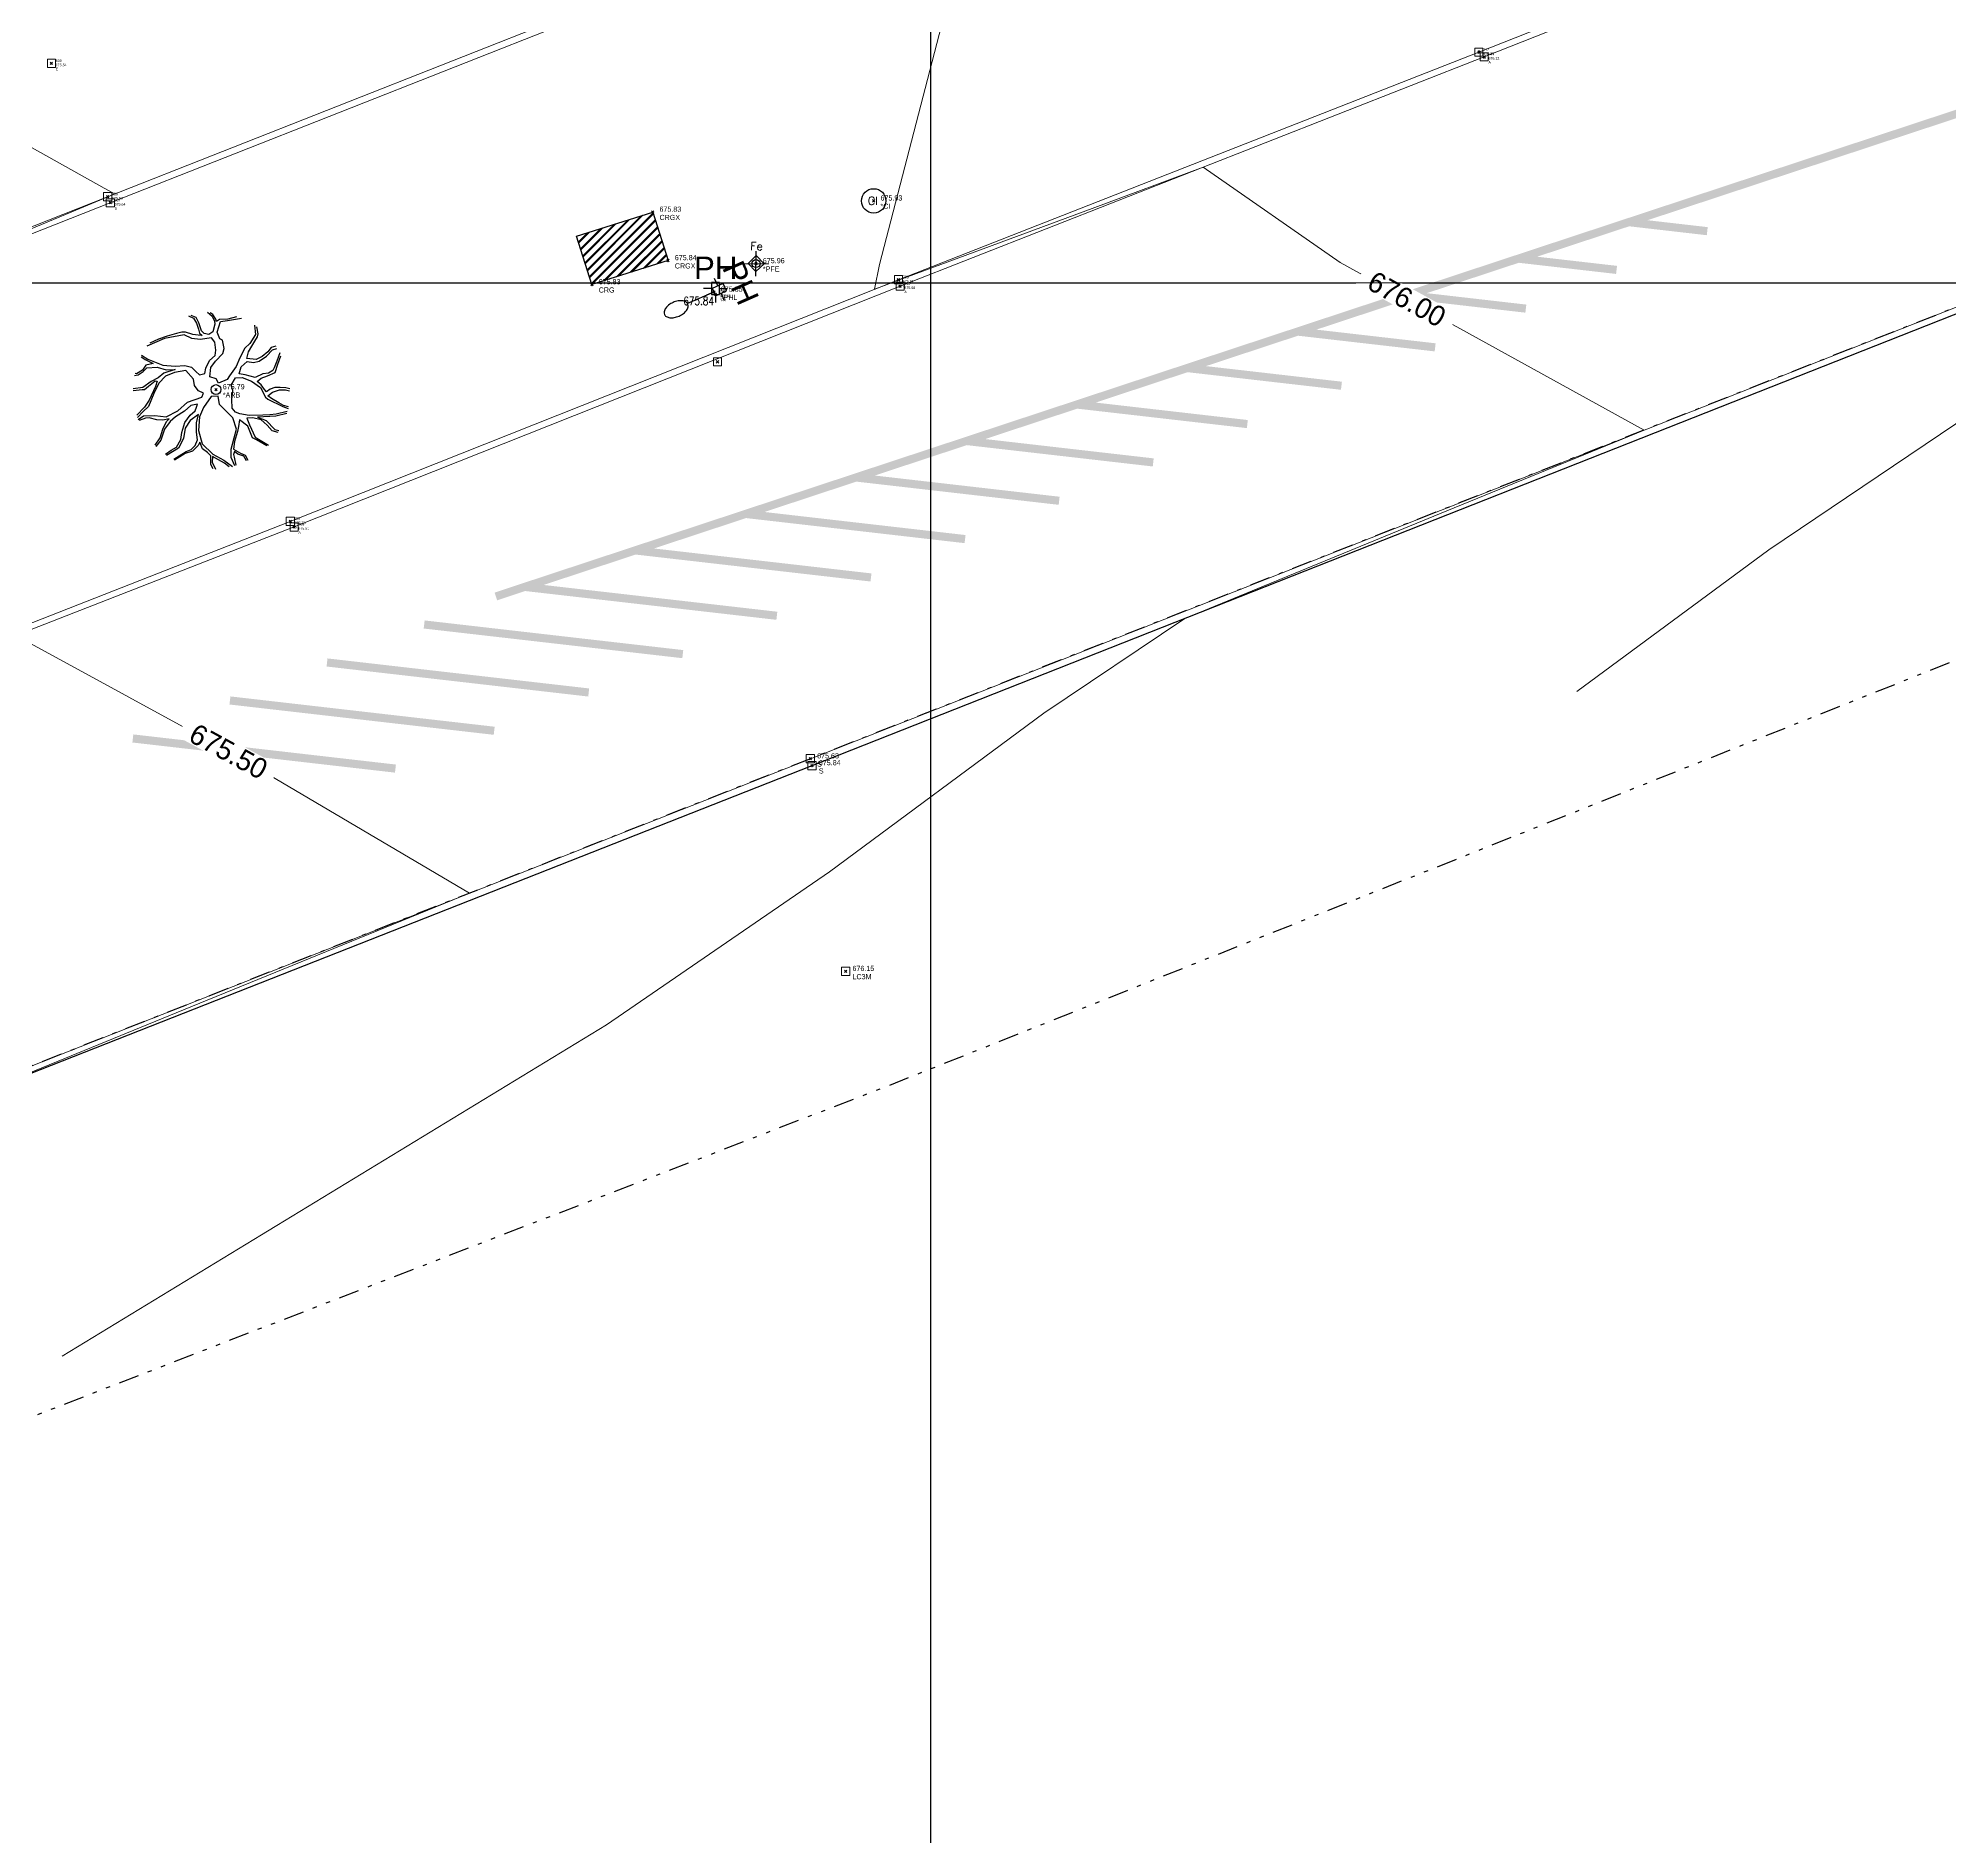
# Model space of a CAD drawing. Extents: x 350769 to 354978, y 6304672 to 6307963.
# Drawn here: x 352478.06 to 352525.05, y 6305361.79 to 6305406.01 of the extents above; entities that cross this region are included whole.
import ezdxf

# ---------------------------------------------------------------- set-up
doc = ezdxf.new("R2010")
doc.units = 0
doc.header["$PDMODE"] = 35
doc.header["$PDSIZE"] = 0.03
for name, pattern in [('4.0 - LO RECABARREN - DESNIVEL NUEVO$0$HIDDEN', [0.375, 0.25, -0.125]), ('CONTINUOS', [0]), ('DASHED', [19.05, 12.7, -6.35]), ('DIVIDE', [1.25, 0.5, -0.25, 0, -0.25, 0, -0.25]), ('JPG_DASHDOT', [1, 0.5, -0.25, 0, -0.25])]:
    doc.linetypes.add(name, pattern=pattern)
doc.layers.get('0').update_dxf_attribs({"linetype": 'CONTINUOUS'})
doc.layers.get('Defpoints').update_dxf_attribs({"linetype": 'CONTINUOUS'})
for name, color, linetype in [('00_Demarcacion Existente', 252, 'CONTINUOUS'), ('02_Geo ext_Acotamiento', 7, 'CONTINUOUS'), ('1-CAMARA', 251, 'CONTINUOUS'), ('1-coordenadas', 8, 'CONTINUOUS'), ('1-LINEA DE CIERRO', 7, 'DIVIDE'), ('1-PAVIMENTO', 161, 'CONTINUOUS'), ('1-SOLERA', 212, 'CONTINUOUS'), ('C-TINN', 5, 'CONTINUOUS'), ('C-TOPO-MINR', 8, 'CONTINUOUS'), ('COTA-BLOCK', 4, 'CONTINUOUS'), ('TOP-URB-SOLERAS', 2, 'JPG_DASHDOT'), ('TOP-URB-SOLERAS -PAV', 2, 'JPG_DASHDOT'), ('V-NODE - 2013', 4, 'CONTINUOUS'), ('V-NODE DIC 2005', 4, 'CONTINUOUS'), ('V-NODE-TEXT 2013', 2, 'CONTINUOUS'), ('V-NODE-TEXT DIC 2005', 2, 'CONTINUOUS'), ('Z-ARB', 253, 'CONTINUOUS'), ('Z-CI', 253, 'CONTINUOUS'), ('Z-PFE', 253, 'CONTINUOUS'), ('Z-PH', 253, 'CONTINUOUS'), ('Z-PHL', 253, 'CONTINUOUS')]:
    doc.layers.add(name, color=color, linetype=linetype)
doc.layers.add('0_ASD_TOPOGRAFIA_ELEMENTOS', color=7, linetype='CONTINUOS', lineweight=5, true_color=0xbdbdbd)
doc.styles.add('A', font='arial.ttf', dxfattribs={"height": 2})
doc.styles.add('ROMANS', font='romans.shx', dxfattribs={"width": 0.65})
doc.dimstyles.new('Principal', dxfattribs={"dimscale": 0, "dimtxt": 2, "dimasz": 2, "dimexe": 1, "dimexo": 1, "dimtad": 1, "dimrnd": 0.05, "dimzin": 1, "dimtxsty": 'ROMANS', "dimcen": 2.5, "dimclrt": 2, "dimaunit": 2, "dimadec": 0, "dimazin": 0, "dimtfac": 1, "dimtmove": 0, "dimatfit": 3, "dimfxl": 1, "dimfxlon": 1, "dimarcsym": 0})

# ---------------------------------------------------------------- blocks, each defined once
blk = doc.blocks.new('COORDENADAS')
at = {"layer": '1-coordenadas'}
for p, q in [((320, -900.625), (320, -0.625)), ((20, -800.625), (1420, -800.625))]:
    blk.add_line(p, q, dxfattribs=at)
blk = doc.blocks.new('CI')
at = {"layer": 'Z-CI'}
blk.add_circle((0, 0), 1.2, dxfattribs=at)
at = {"layer": 'Z-CI', "style": 'ROMANS'}
blk.add_text('CI', height=0.8, rotation=360, dxfattribs=at).set_placement((-0.58, -0.4))
blk = doc.blocks.new('PFE')
for p, q in [((-1.22, 0), (1.22, 0)), ((0, 0.79), (-0.79, 0)), ((-0.79, 0), (0, -0.79)), ((0, -1.22), (0, 1.22)), ((0.79, 0), (0, 0.79)), ((0, -0.79), (0.79, 0))]:
    blk.add_line(p, q)
blk.add_circle((0, 0), 0.397)
at = {"style": 'ROMANS'}
blk.add_text('Fe', height=0.8, dxfattribs=at).set_placement((-0.6, 1.31))
blk = doc.blocks.new('PHL')
at = {"layer": 'Z-PHL'}
for p, q in [((-0.098, 0.148), (-0.295, 0.148)), ((-0.098, 0.295), (-0.098, 0)), ((0.098, 0.295), (-0.098, 0.295)), ((-0.098, 0), (-0.01, 0)), ((0.01, 0), (0.098, 0)), ((0.098, 0), (0.098, 0.295)), ((0.098, 0.148), (0.295, 0.148)), ((0, -0.005), (0, -0.708)), ((0, -0.01), (0, -0.197))]:
    blk.add_line(p, q, dxfattribs=at)
blk.add_circle((0, 0), 0.00984, dxfattribs=at)
for centre, radius, start, end in [((0.373, -1.021), 0.543, 166.5212, 180), ((0.195, -0.978), 0.36, 149.944, 166.5212), ((0.083, -0.913), 0.23, 125.5959, 149.944), ((0.013, -0.815), 0.11, 90, 125.5959), ((0.013, -0.815), 0.11, 54.4041, 90), ((-0.057, -0.913), 0.23, 30.056, 54.4041), ((-0.17, -0.978), 0.36, 13.4788, 30.056), ((-0.348, -1.021), 0.543, 360, 13.4788), ((0.373, -1.021), 0.543, 180, 193.4788), ((0.195, -1.063), 0.36, 193.4788, 210.056), ((0.083, -1.128), 0.23, 210.056, 234.4041), ((0.013, -1.226), 0.11, 234.4041, 270), ((0.013, -1.226), 0.11, 270, 305.5959), ((-0.057, -1.128), 0.23, 305.5959, 329.944), ((-0.17, -1.063), 0.36, 329.944, 346.5212), ((-0.348, -1.021), 0.543, 346.5212, 0)]:
    blk.add_arc(centre, radius, start, end, dxfattribs=at)
at = {"layer": 'Z-PHL', "style": 'A'}
blk.add_text('PH', height=0.55, dxfattribs=at).set_placement((-0.475, 0.421))
blk = doc.blocks.new('PH')
at = {"layer": 'Z-PH'}
for p, q in [((-0.098, 0.148), (-0.295, 0.148)), ((-0.098, 0.295), (-0.098, 0)), ((0.098, 0.295), (-0.098, 0.295)), ((-0.098, 0), (-0.01, 0)), ((0.01, 0), (0.098, 0)), ((0.098, 0), (0.098, 0.295)), ((0.098, 0.148), (0.295, 0.148)), ((0, -0.01), (0, -0.197))]:
    blk.add_line(p, q, dxfattribs=at)
blk.add_circle((0, 0), 0.00984, dxfattribs=at)
at = {"layer": 'Z-PH', "style": 'A'}
blk.add_text('PH', height=0.55, dxfattribs=at).set_placement((-0.527, 0.377))
blk = doc.blocks.new('*U239', base_point=(352499.207, 6305400.073))
at = {"layer": 'V-NODE - 2013', "lineweight": -2}
blk.add_point((352499.207, 6305400.073), dxfattribs=at)
at = {"layer": 'V-NODE-TEXT 2013', "linetype": 'ByBlock', "char_height": 0.0635}
for s, insert, attachment_point in [('S', (352499.312, 6305399.967), 1), ('709', (352499.312, 6305400.106), 7), ('676.01', (352499.312, 6305400.068), 1)]:
    blk.add_mtext(s, dxfattribs=dict(at, insert=insert, attachment_point=attachment_point))
blk = doc.blocks.new('*U240', base_point=(352513.476, 6305405.667))
at = {"layer": 'V-NODE - 2013', "lineweight": -2}
blk.add_point((352513.476, 6305405.667), dxfattribs=at)
at = {"layer": 'V-NODE-TEXT 2013', "linetype": 'ByBlock', "char_height": 0.0635}
for s, insert, attachment_point in [('S', (352513.581, 6305405.561), 1), ('712', (352513.581, 6305405.7), 7), ('676.25', (352513.581, 6305405.662), 1)]:
    blk.add_mtext(s, dxfattribs=dict(at, insert=insert, attachment_point=attachment_point))
blk = doc.blocks.new('*U435', base_point=(352499.246, 6305399.912))
at = {"layer": 'V-NODE - 2013', "lineweight": -2}
blk.add_point((352499.246, 6305399.912), dxfattribs=at)
at = {"layer": 'V-NODE-TEXT 2013', "linetype": 'ByBlock', "char_height": 0.0635}
for s, insert, attachment_point in [('A', (352499.351, 6305399.806), 1), ('710', (352499.351, 6305399.945), 7), ('675.88', (352499.351, 6305399.907), 1)]:
    blk.add_mtext(s, dxfattribs=dict(at, insert=insert, attachment_point=attachment_point))
blk = doc.blocks.new('*U436', base_point=(352513.606, 6305405.553))
at = {"layer": 'V-NODE - 2013', "lineweight": -2}
blk.add_point((352513.606, 6305405.553), dxfattribs=at)
at = {"layer": 'V-NODE-TEXT 2013', "linetype": 'ByBlock', "char_height": 0.0635}
for s, insert, attachment_point in [('A', (352513.711, 6305405.447), 1), ('711', (352513.711, 6305405.586), 7), ('676.12', (352513.711, 6305405.548), 1)]:
    blk.add_mtext(s, dxfattribs=dict(at, insert=insert, attachment_point=attachment_point))
blk = doc.blocks.new('*U439', base_point=(352494.706, 6305399.712))
at = {"layer": 'V-NODE - 2013', "lineweight": -2}
blk.add_point((352494.706, 6305399.712), dxfattribs=at)
at = {"layer": 'V-NODE-TEXT 2013', "linetype": 'ByBlock', "char_height": 0.0635}
for s, insert, attachment_point in [('708', (352494.811, 6305399.745), 7), ('675.84', (352494.811, 6305399.707), 1), ('°PH', (352494.811, 6305399.606), 1)]:
    blk.add_mtext(s, dxfattribs=dict(at, insert=insert, attachment_point=attachment_point))
blk = doc.blocks.new('*D1236')
at = {"layer": '02_Geo ext_Acotamiento', "color": 0, "lineweight": -2, "transparency": 16777216}
blk.add_line((352474.045, 6305972.496), (352473.119, 6305978.179), dxfattribs=at)
at = {"layer": '02_Geo ext_Acotamiento', "color": 0, "transparency": 16777216}
blk.add_solid([(352473.283, 6305978.206), (352472.954, 6305978.153), (352472.958, 6305979.166)], dxfattribs=at)
at = {"layer": 'Defpoints', "color": 0, "transparency": 16777216}
for p in [(352472.958, 6305979.166), (352596.042, 6305224.025)]:
    blk.add_point(p, dxfattribs=at)
at = {"layer": '02_Geo ext_Acotamiento', "color": 2, "transparency": 16777216, "insert": (352474.582, 6305974.845), "char_height": 1, "attachment_point": 5, "rotation": 279.2575, "style": 'ROMANS'}
blk.add_mtext('R765,10', dxfattribs=at)
blk = doc.blocks.new('ARB')
at = {"layer": 'Z-ARB', "linetype": 'Continuous'}
for p, q in [((-0.239, 1.899), (-0.12, 1.8)), ((-0.104, 1.843), (-0.176, 1.887)), ((-0.702, 1.798), (-0.583, 1.746)), ((-0.515, 1.763), (-0.643, 1.81)), ((-0.583, 1.746), (-0.509, 1.626)), ((-0.451, 1.63), (-0.515, 1.763)), ((-0.509, 1.626), (-0.456, 1.48)), ((-0.456, 1.48), (-0.427, 1.377)), ((-0.383, 1.436), (-0.451, 1.63)), ((-0.315, 1.371), (-0.383, 1.436)), ((-0.104, 1.421), (-0.198, 1.348)), ((-0.12, 1.8), (-0.061, 1.684)), ((-0.028, 1.73), (-0.104, 1.843)), ((-0.052, 1.607), (-0.104, 1.421)), ((-0.061, 1.684), (-0.052, 1.607)), ((-0.015, 1.675), (-0.028, 1.73)), ((0.059, 1.721), (-0.015, 1.675)), ((0.008, 1.414), (0.083, 1.679)), ((0.074, 1.251), (0.008, 1.414)), ((0.263, 1.735), (0.059, 1.721)), ((0.083, 1.679), (0.258, 1.706)), ((0.258, 1.706), (0.603, 1.763)), ((0.476, 1.792), (0.263, 1.735)), ((0.925, 1.599), (0.953, 1.37)), ((1.013, 1.388), (0.981, 1.56)), ((-1.286, 1.232), (-1.718, 1.038)), ((-1.435, 1.215), (-1.648, 1.112)), ((-1.218, 1.294), (-1.435, 1.215)), ((-0.807, 1.329), (-1.286, 1.232)), ((-0.994, 1.364), (-1.218, 1.294)), ((-0.859, 1.399), (-0.994, 1.364)), ((-0.77, 1.397), (-0.859, 1.399)), ((-0.613, 1.246), (-0.807, 1.329)), ((-0.594, 1.348), (-0.77, 1.397)), ((-0.408, 1.222), (-0.613, 1.246)), ((-0.46, 1.33), (-0.594, 1.348)), ((-0.365, 1.32), (-0.46, 1.33)), ((-0.427, 1.377), (-0.365, 1.32)), ((-0.133, 1.268), (-0.408, 1.222)), ((-0.198, 1.348), (-0.315, 1.371)), ((-0.048, 1.161), (-0.133, 1.268)), ((-0.02, 0.968), (-0.048, 1.161)), ((-0.03, 0.834), (-0.02, 0.968)), ((0.14, 1.216), (0.074, 1.251)), ((0.182, 1.012), (0.14, 1.216)), ((0.158, 0.888), (0.182, 1.012)), ((0.693, 1.027), (0.575, 0.786)), ((0.813, 1.148), (0.693, 1.027)), ((0.743, 0.777), (0.782, 0.943)), ((0.782, 0.943), (0.864, 1.078)), ((0.953, 1.37), (0.813, 1.148)), ((0.864, 1.078), (0.938, 1.207)), ((0.938, 1.207), (0.999, 1.316)), ((0.999, 1.316), (1.013, 1.388)), ((1.26, 0.95), (1.125, 0.832)), ((1.231, 0.842), (1.374, 0.996)), ((1.337, 1.055), (1.26, 0.95)), ((1.457, 1.093), (1.337, 1.055)), ((1.374, 0.996), (1.478, 1.036)), ((-1.85, 0.774), (-1.749, 0.71)), ((-1.845, 0.817), (-1.69, 0.721)), ((-1.735, 0.571), (-1.815, 0.451)), ((-1.797, 0.417), (-1.707, 0.506)), ((-1.749, 0.71), (-1.558, 0.613)), ((-1.558, 0.613), (-1.735, 0.571)), ((-1.707, 0.506), (-1.453, 0.525)), ((-1.69, 0.721), (-1.313, 0.581)), ((-1.453, 0.525), (-1.23, 0.467)), ((-1.313, 0.581), (-1.01, 0.561)), ((-1.01, 0.478), (-1.287, 0.38)), ((-1.23, 0.467), (-1.01, 0.478)), ((-1.01, 0.561), (-0.772, 0.583)), ((-0.772, 0.583), (-0.611, 0.538)), ((-0.611, 0.538), (-0.502, 0.434)), ((-0.283, 0.392), (-0.259, 0.523)), ((-0.259, 0.523), (-0.167, 0.709)), ((-0.167, 0.709), (-0.03, 0.834)), ((-0.154, 0.307), (-0.135, 0.537)), ((-0.135, 0.537), (-0.024, 0.697)), ((-0.024, 0.697), (0.158, 0.888)), ((0.486, 0.577), (0.329, 0.343)), ((0.575, 0.786), (0.486, 0.577)), ((0.565, 0.396), (0.614, 0.568)), ((0.614, 0.568), (0.752, 0.7)), ((0.973, 0.756), (0.743, 0.777)), ((0.752, 0.7), (0.909, 0.677)), ((0.909, 0.677), (1.054, 0.717)), ((1.125, 0.832), (0.973, 0.756)), ((1.054, 0.717), (1.231, 0.842)), ((1.39, 0.487), (1.281, 0.425)), ((1.419, 0.557), (1.39, 0.487)), ((1.484, 0.726), (1.419, 0.557)), ((1.445, 0.439), (1.509, 0.646)), ((1.554, 0.924), (1.484, 0.726)), ((1.509, 0.646), (1.582, 0.858)), ((-1.799, 0.026), (-2.04, -0.011)), ((-2.01, 0.315), (-1.918, 0.335)), ((-1.962, 0.358), (-1.993, 0.364)), ((-1.815, 0.451), (-1.962, 0.358)), ((-1.918, 0.335), (-1.797, 0.417)), ((-1.593, 0.175), (-1.799, 0.026)), ((-1.76, -0.027), (-1.663, 0.06)), ((-1.663, 0.06), (-1.502, 0.188)), ((-1.486, 0.056), (-1.64, -0.284)), ((-1.423, 0.263), (-1.593, 0.175)), ((-1.406, 0.139), (-1.529, -0.124)), ((-1.502, 0.188), (-1.446, 0.184)), ((-1.446, 0.184), (-1.486, 0.056)), ((-1.287, 0.38), (-1.423, 0.263)), ((-1.244, 0.312), (-1.406, 0.139)), ((-1.024, 0.405), (-1.244, 0.312)), ((-0.747, 0.458), (-1.024, 0.405)), ((-0.553, 0.248), (-0.747, 0.458)), ((-0.534, 0.093), (-0.553, 0.248)), ((-0.49, 0.032), (-0.534, 0.093)), ((-0.502, 0.434), (-0.412, 0.356)), ((-0.431, -0.039), (-0.49, 0.032)), ((-0.412, 0.356), (-0.283, 0.392)), ((-0.154, 0.307), (-0.154, 0.307)), ((-0.001, 0.263), (-0.154, 0.307)), ((0.06, 0.161), (-0.001, 0.263)), ((0.271, 0.249), (0.06, 0.161)), ((0.329, 0.343), (0.271, 0.249)), ((0.374, 0.116), (0.473, 0.293)), ((0.413, -0.019), (0.374, 0.116)), ((0.473, 0.293), (0.637, 0.307)), ((0.714, 0.375), (0.565, 0.396)), ((0.637, 0.307), (0.87, 0.217)), ((0.961, 0.313), (0.714, 0.375)), ((0.87, 0.217), (1.092, 0.069)), ((1.148, 0.406), (0.961, 0.313)), ((1.007, 0.214), (1.104, 0.301)), ((1.112, 0.134), (1.007, 0.214)), ((1.092, 0.069), (1.217, -0.165)), ((1.104, 0.301), (1.261, 0.361)), ((1.196, 0.02), (1.112, 0.134)), ((1.281, 0.425), (1.148, 0.406)), ((1.242, -0.034), (1.196, 0.02)), ((1.335, 0.031), (1.242, -0.034)), ((1.261, 0.361), (1.445, 0.439)), ((1.447, 0.07), (1.335, 0.031)), ((1.394, -0.041), (1.559, 0.018)), ((1.578, 0.075), (1.447, 0.07)), ((1.559, 0.018), (1.705, 0.021)), ((1.714, 0.072), (1.578, 0.075)), ((1.705, 0.021), (1.806, 0.001)), ((1.814, 0.045), (1.714, 0.072)), ((-2.033, -0.058), (-1.818, -0.031)), ((-1.754, -0.458), (-1.937, -0.656)), ((-1.818, -0.031), (-1.76, -0.027)), ((-1.653, -0.439), (-1.782, -0.565)), ((-1.64, -0.284), (-1.754, -0.458)), ((-1.529, -0.124), (-1.653, -0.439)), ((-0.93, -0.54), (-0.694, -0.321)), ((-0.613, -0.404), (-0.768, -0.54)), ((-0.694, -0.321), (-0.346, -0.191)), ((-0.445, -0.368), (-0.613, -0.404)), ((-0.5, -0.531), (-0.474, -0.438)), ((-0.474, -0.438), (-0.445, -0.368)), ((-0.304, -0.094), (-0.431, -0.039)), ((-0.297, -0.442), (-0.391, -0.68)), ((-0.346, -0.191), (-0.304, -0.094)), ((-0.117, -0.175), (-0.297, -0.442)), ((0.055, -0.162), (-0.117, -0.175)), ((0.089, -0.365), (0.055, -0.162)), ((0.422, -0.692), (0.089, -0.365)), ((0.396, -0.235), (0.413, -0.019)), ((0.404, -0.447), (0.396, -0.235)), ((0.49, -0.547), (0.404, -0.447)), ((1.217, -0.165), (1.28, -0.215)), ((1.28, -0.132), (1.394, -0.041)), ((1.364, -0.201), (1.28, -0.132)), ((1.28, -0.215), (1.65, -0.391)), ((1.554, -0.305), (1.364, -0.201)), ((1.664, -0.363), (1.554, -0.305)), ((1.65, -0.391), (1.778, -0.438)), ((1.787, -0.395), (1.664, -0.363)), ((-1.782, -0.565), (-1.916, -0.718)), ((-1.898, -0.762), (-1.771, -0.673)), ((-1.724, -0.727), (-1.874, -0.789)), ((-1.771, -0.673), (-1.495, -0.665)), ((-1.635, -0.722), (-1.724, -0.727)), ((-1.441, -0.766), (-1.635, -0.722)), ((-1.495, -0.665), (-1.216, -0.688)), ((-1.297, -0.771), (-1.441, -0.766)), ((-1.136, -0.734), (-1.297, -0.771)), ((-1.29, -0.991), (-1.206, -0.803)), ((-1.118, -0.805), (-1.25, -0.991)), ((-1.216, -0.688), (-0.93, -0.54)), ((-1.206, -0.803), (-1.136, -0.734)), ((-0.982, -0.688), (-1.118, -0.805)), ((-0.768, -0.54), (-0.982, -0.688)), ((-0.82, -1.065), (-0.757, -0.821)), ((-0.757, -0.821), (-0.626, -0.643)), ((-0.619, -0.772), (-0.743, -0.959)), ((-0.626, -0.643), (-0.5, -0.531)), ((-0.42, -0.622), (-0.619, -0.772)), ((-0.467, -0.824), (-0.42, -0.622)), ((-0.462, -1.051), (-0.467, -0.824)), ((-0.391, -0.68), (-0.415, -1.015)), ((0.523, -0.967), (0.422, -0.692)), ((0.595, -0.589), (0.49, -0.547)), ((0.568, -0.901), (0.544, -1.024)), ((0.592, -0.732), (0.568, -0.901)), ((0.796, -0.891), (0.592, -0.732)), ((0.822, -0.625), (0.595, -0.589)), ((0.917, -0.681), (0.77, -0.69)), ((0.77, -0.69), (0.835, -0.854)), ((0.92, -1.171), (0.796, -0.891)), ((1.165, -0.608), (0.822, -0.625)), ((0.835, -0.854), (0.98, -1.153)), ((1.126, -0.728), (0.917, -0.681)), ((1.483, -0.631), (1.034, -0.658)), ((1.034, -0.658), (1.244, -0.743)), ((1.271, -0.854), (1.126, -0.728)), ((1.335, -0.602), (1.165, -0.608)), ((1.244, -0.743), (1.461, -0.958)), ((1.398, -0.991), (1.271, -0.854)), ((1.485, -0.578), (1.335, -0.602)), ((1.747, -0.56), (1.483, -0.631)), ((1.761, -0.511), (1.485, -0.578)), ((-1.472, -1.393), (-1.355, -1.205)), ((-1.335, -1.269), (-1.453, -1.419)), ((-1.355, -1.205), (-1.29, -0.991)), ((-1.25, -0.991), (-1.335, -1.269)), ((-0.947, -1.433), (-0.845, -1.241)), ((-0.776, -1.217), (-0.895, -1.458)), ((-0.845, -1.241), (-0.82, -1.065)), ((-0.743, -0.959), (-0.776, -1.217)), ((-0.584, -1.48), (-0.493, -1.384)), ((-0.413, -1.384), (-0.552, -1.523)), ((-0.493, -1.384), (-0.434, -1.244)), ((-0.434, -1.244), (-0.462, -1.051)), ((-0.415, -1.015), (-0.316, -1.342)), ((-0.38, -1.3), (-0.413, -1.384)), ((-0.307, -1.465), (-0.38, -1.3)), ((-0.316, -1.342), (-0.056, -1.588)), ((0.396, -1.463), (0.466, -1.183)), ((0.474, -1.267), (0.453, -1.459)), ((0.466, -1.183), (0.523, -0.967)), ((0.544, -1.024), (0.474, -1.267)), ((1.016, -1.22), (0.92, -1.171)), ((0.98, -1.153), (1.315, -1.345)), ((1.27, -1.366), (1.016, -1.22)), ((1.545, -1.027), (1.398, -0.991)), ((1.461, -0.958), (1.561, -0.985)), ((-1.214, -1.608), (-1.082, -1.505)), ((-0.895, -1.458), (-1.187, -1.636)), ((-1.082, -1.505), (-0.947, -1.433)), ((-1.011, -1.73), (-0.881, -1.642)), ((-0.734, -1.587), (-0.991, -1.749)), ((-0.881, -1.642), (-0.707, -1.532)), ((-0.552, -1.523), (-0.734, -1.587)), ((-0.707, -1.532), (-0.584, -1.48)), ((-0.185, -1.548), (-0.307, -1.465)), ((-0.104, -1.631), (-0.185, -1.548)), ((-0.097, -1.678), (-0.104, -1.631)), ((-0.096, -1.844), (-0.097, -1.678)), ((-0.037, -1.953), (-0.096, -1.844)), ((-0.059, -1.648), (-0.068, -1.782)), ((-0.068, -1.782), (0.019, -1.957)), ((0.235, -1.802), (-0.059, -1.648)), ((-0.056, -1.588), (0.224, -1.732)), ((0.224, -1.732), (0.433, -1.885)), ((0.354, -1.892), (0.235, -1.802)), ((0.397, -1.667), (0.396, -1.463)), ((0.49, -1.868), (0.397, -1.667)), ((0.453, -1.459), (0.629, -1.553)), ((0.475, -1.516), (0.453, -1.587)), ((0.453, -1.587), (0.473, -1.651)), ((0.473, -1.651), (0.516, -1.848)), ((0.56, -1.577), (0.475, -1.516)), ((0.712, -1.629), (0.56, -1.577)), ((0.629, -1.553), (0.741, -1.604)), ((0.779, -1.74), (0.712, -1.629)), ((0.741, -1.604), (0.807, -1.722))]:
    blk.add_line(p, q, dxfattribs=at)
at = {"layer": 'Z-ARB'}
blk.add_circle((0, 0), 0.122, dxfattribs=at)
blk = doc.blocks.new('*U1327')
at = {"color": 0, "linetype": 'ByBlock', "lineweight": -2, "transparency": 16777216}
blk.add_point((0, 0), dxfattribs=at)
blk = doc.blocks.new('*U3938', base_point=(352491.738, 6305399.877))
at = {"layer": 'V-NODE-TEXT DIC 2005', "linetype": 'ByBlock', "char_height": 0.127}
for s, insert, attachment_point in [('675.83', (352491.905, 6305399.948), 4), ('CRG', (352491.905, 6305399.809), 1)]:
    blk.add_mtext(s, dxfattribs=dict(at, insert=insert, attachment_point=attachment_point))
blk = doc.blocks.new('*U3939', base_point=(352491.738, 6305399.877))
at = {"layer": 'V-NODE-TEXT DIC 2005', "color": 2, "lineweight": -2}
blk.add_blockref('*U3938', (352491.738, 6305399.877), dxfattribs=at)
blk = doc.blocks.new('*U3936', base_point=(352493.609, 6305400.469))
at = {"layer": 'V-NODE-TEXT DIC 2005', "linetype": 'ByBlock', "char_height": 0.127}
for s, insert, attachment_point in [('675.84', (352493.776, 6305400.54), 4), ('CRGX', (352493.776, 6305400.401), 1)]:
    blk.add_mtext(s, dxfattribs=dict(at, insert=insert, attachment_point=attachment_point))
blk = doc.blocks.new('*U3937', base_point=(352493.609, 6305400.469))
at = {"layer": 'V-NODE-TEXT DIC 2005', "color": 2, "lineweight": -2}
blk.add_blockref('*U3936', (352493.609, 6305400.469), dxfattribs=at)
blk = doc.blocks.new('*U3934', base_point=(352493.232, 6305401.66))
at = {"layer": 'V-NODE-TEXT DIC 2005', "linetype": 'ByBlock', "char_height": 0.127}
for s, insert, attachment_point in [('675.83', (352493.399, 6305401.731), 4), ('CRGX', (352493.399, 6305401.592), 1)]:
    blk.add_mtext(s, dxfattribs=dict(at, insert=insert, attachment_point=attachment_point))
blk = doc.blocks.new('*U3935', base_point=(352493.232, 6305401.66))
at = {"layer": 'V-NODE-TEXT DIC 2005', "color": 2, "lineweight": -2}
blk.add_blockref('*U3934', (352493.232, 6305401.66), dxfattribs=at)
blk = doc.blocks.new('*U3520', base_point=(352497.978, 6305382.996))
at = {"layer": 'V-NODE-TEXT DIC 2005', "linetype": 'ByBlock', "char_height": 0.127}
for s, insert, attachment_point in [('676.15', (352498.145, 6305383.067), 4), ('LC3M', (352498.145, 6305382.928), 1)]:
    blk.add_mtext(s, dxfattribs=dict(at, insert=insert, attachment_point=attachment_point))
blk = doc.blocks.new('*U3521', base_point=(352497.978, 6305382.996))
at = {"layer": 'V-NODE-TEXT DIC 2005', "color": 2, "lineweight": -2}
blk.add_blockref('*U3520', (352497.978, 6305382.996), dxfattribs=at)
blk = doc.blocks.new('*U2190', base_point=(352497.151, 6305388.053))
at = {"layer": 'V-NODE-TEXT DIC 2005', "linetype": 'ByBlock', "char_height": 0.127}
for s, insert, attachment_point in [('675.84', (352497.318, 6305388.124), 4), ('S', (352497.318, 6305387.985), 1)]:
    blk.add_mtext(s, dxfattribs=dict(at, insert=insert, attachment_point=attachment_point))
blk = doc.blocks.new('*U2191', base_point=(352497.151, 6305388.053))
at = {"layer": 'V-NODE-TEXT DIC 2005', "color": 2, "lineweight": -2}
blk.add_blockref('*U2190', (352497.151, 6305388.053), dxfattribs=at)
blk = doc.blocks.new('*U2188', base_point=(352497.109, 6305388.222))
at = {"layer": 'V-NODE-TEXT DIC 2005', "linetype": 'ByBlock', "char_height": 0.127}
for s, insert, attachment_point in [('675.63', (352497.276, 6305388.293), 4), ('S', (352497.276, 6305388.154), 1)]:
    blk.add_mtext(s, dxfattribs=dict(at, insert=insert, attachment_point=attachment_point))
blk = doc.blocks.new('*U2189', base_point=(352497.109, 6305388.222))
at = {"layer": 'V-NODE-TEXT DIC 2005', "color": 2, "lineweight": -2}
blk.add_blockref('*U2188', (352497.109, 6305388.222), dxfattribs=at)
blk = doc.blocks.new('*U1654', base_point=(352482.496, 6305397.296))
at = {"layer": 'V-NODE-TEXT DIC 2005', "linetype": 'ByBlock', "char_height": 0.127}
for s, insert, attachment_point in [('675.79', (352482.663, 6305397.367), 4), ('*ARB', (352482.663, 6305397.228), 1)]:
    blk.add_mtext(s, dxfattribs=dict(at, insert=insert, attachment_point=attachment_point))
blk = doc.blocks.new('*U1655', base_point=(352482.496, 6305397.296))
at = {"layer": 'V-NODE-TEXT DIC 2005', "color": 2, "lineweight": -2}
blk.add_blockref('*U1654', (352482.496, 6305397.296), dxfattribs=at)
blk = doc.blocks.new('*U1608', base_point=(352498.666, 6305401.937))
at = {"layer": 'V-NODE-TEXT DIC 2005', "linetype": 'ByBlock', "char_height": 0.127}
for s, insert, attachment_point in [('*CI', (352498.833, 6305401.869), 1), ('675.93', (352498.833, 6305402.008), 4)]:
    blk.add_mtext(s, dxfattribs=dict(at, insert=insert, attachment_point=attachment_point))
blk = doc.blocks.new('*U1609', base_point=(352498.666, 6305401.937))
at = {"layer": 'V-NODE-TEXT DIC 2005', "color": 2, "lineweight": -2}
blk.add_blockref('*U1608', (352498.666, 6305401.937), dxfattribs=at)
blk = doc.blocks.new('*U1468', base_point=(352495.773, 6305400.394))
at = {"layer": 'V-NODE-TEXT DIC 2005', "linetype": 'ByBlock', "char_height": 0.127}
for s, insert, attachment_point in [('*PFE', (352495.94, 6305400.326), 1), ('675.96', (352495.94, 6305400.465), 4)]:
    blk.add_mtext(s, dxfattribs=dict(at, insert=insert, attachment_point=attachment_point))
blk = doc.blocks.new('*U1469', base_point=(352495.773, 6305400.394))
at = {"layer": 'V-NODE-TEXT DIC 2005', "color": 2, "lineweight": -2}
blk.add_blockref('*U1468', (352495.773, 6305400.394), dxfattribs=at)
blk = doc.blocks.new('*U1442', base_point=(352494.738, 6305399.695))
at = {"layer": 'V-NODE-TEXT DIC 2005', "linetype": 'ByBlock', "char_height": 0.127}
for s, insert, attachment_point in [('675.85', (352494.905, 6305399.766), 4), ('*PHL', (352494.905, 6305399.627), 1)]:
    blk.add_mtext(s, dxfattribs=dict(at, insert=insert, attachment_point=attachment_point))
blk = doc.blocks.new('*U1443', base_point=(352494.738, 6305399.695))
at = {"layer": 'V-NODE-TEXT DIC 2005', "color": 2, "lineweight": -2}
blk.add_blockref('*U1442', (352494.738, 6305399.695), dxfattribs=at)
blk = doc.blocks.new('*U4479', base_point=(352479.829, 6305401.965))
at = {"layer": 'V-NODE - 2013', "lineweight": -2}
blk.add_point((352479.829, 6305401.965), dxfattribs=at)
at = {"layer": 'V-NODE-TEXT 2013', "linetype": 'ByBlock', "char_height": 0.0635}
for s, insert, attachment_point in [('S', (352479.934, 6305401.859), 1), ('637', (352479.934, 6305401.998), 7), ('675.64', (352479.934, 6305401.96), 1)]:
    blk.add_mtext(s, dxfattribs=dict(at, insert=insert, attachment_point=attachment_point))
blk = doc.blocks.new('*U4484', base_point=(352484.253, 6305394.132))
at = {"layer": 'V-NODE - 2013', "lineweight": -2}
blk.add_point((352484.253, 6305394.132), dxfattribs=at)
at = {"layer": 'V-NODE-TEXT 2013', "linetype": 'ByBlock', "char_height": 0.0635}
for s, insert, attachment_point in [('707', (352484.358, 6305394.165), 7), ('675.73', (352484.358, 6305394.127), 1), ('S', (352484.358, 6305394.026), 1)]:
    blk.add_mtext(s, dxfattribs=dict(at, insert=insert, attachment_point=attachment_point))
blk = doc.blocks.new('*U4485', base_point=(352499.207, 6305400.073))
at = {"layer": 'V-NODE - 2013', "lineweight": -2}
blk.add_point((352499.207, 6305400.073), dxfattribs=at)
at = {"layer": 'V-NODE-TEXT 2013', "linetype": 'ByBlock', "char_height": 0.0635}
for s, insert, attachment_point in [('S', (352499.312, 6305399.967), 1), ('709', (352499.312, 6305400.106), 7), ('676.01', (352499.312, 6305400.068), 1)]:
    blk.add_mtext(s, dxfattribs=dict(at, insert=insert, attachment_point=attachment_point))
blk = doc.blocks.new('*U4486', base_point=(352513.476, 6305405.667))
at = {"layer": 'V-NODE - 2013', "lineweight": -2}
blk.add_point((352513.476, 6305405.667), dxfattribs=at)
at = {"layer": 'V-NODE-TEXT 2013', "linetype": 'ByBlock', "char_height": 0.0635}
for s, insert, attachment_point in [('S', (352513.581, 6305405.561), 1), ('712', (352513.581, 6305405.7), 7), ('676.25', (352513.581, 6305405.662), 1)]:
    blk.add_mtext(s, dxfattribs=dict(at, insert=insert, attachment_point=attachment_point))
blk = doc.blocks.new('*U4634', base_point=(352479.763, 6305402.113))
at = {"layer": 'V-NODE - 2013', "lineweight": -2}
blk.add_point((352479.763, 6305402.113), dxfattribs=at)
at = {"layer": 'V-NODE-TEXT 2013', "linetype": 'ByBlock', "char_height": 0.0635}
for s, insert, attachment_point in [('638', (352479.868, 6305402.146), 7), ('675.50', (352479.868, 6305402.108), 1), ('H', (352479.868, 6305402.007), 1)]:
    blk.add_mtext(s, dxfattribs=dict(at, insert=insert, attachment_point=attachment_point))
blk = doc.blocks.new('*U4676', base_point=(352478.381, 6305405.391))
at = {"layer": 'V-NODE - 2013', "lineweight": -2}
blk.add_point((352478.381, 6305405.391), dxfattribs=at)
at = {"layer": 'V-NODE-TEXT 2013', "linetype": 'ByBlock', "char_height": 0.0635}
for s, insert, attachment_point in [('639', (352478.486, 6305405.424), 7), ('675.54', (352478.486, 6305405.386), 1), ('E', (352478.486, 6305405.285), 1)]:
    blk.add_mtext(s, dxfattribs=dict(at, insert=insert, attachment_point=attachment_point))
blk = doc.blocks.new('*U4689', base_point=(352484.347, 6305393.994))
at = {"layer": 'V-NODE - 2013', "lineweight": -2}
blk.add_point((352484.347, 6305393.994), dxfattribs=at)
at = {"layer": 'V-NODE-TEXT 2013', "linetype": 'ByBlock', "char_height": 0.0635}
for s, insert, attachment_point in [('A', (352484.452, 6305393.888), 1), ('706', (352484.452, 6305394.027), 7), ('675.61', (352484.452, 6305393.989), 1)]:
    blk.add_mtext(s, dxfattribs=dict(at, insert=insert, attachment_point=attachment_point))
blk = doc.blocks.new('*U4690', base_point=(352499.246, 6305399.912))
at = {"layer": 'V-NODE - 2013', "lineweight": -2}
blk.add_point((352499.246, 6305399.912), dxfattribs=at)
at = {"layer": 'V-NODE-TEXT 2013', "linetype": 'ByBlock', "char_height": 0.0635}
for s, insert, attachment_point in [('A', (352499.351, 6305399.806), 1), ('710', (352499.351, 6305399.945), 7), ('675.88', (352499.351, 6305399.907), 1)]:
    blk.add_mtext(s, dxfattribs=dict(at, insert=insert, attachment_point=attachment_point))
blk = doc.blocks.new('*U4691', base_point=(352513.606, 6305405.553))
at = {"layer": 'V-NODE - 2013', "lineweight": -2}
blk.add_point((352513.606, 6305405.553), dxfattribs=at)
at = {"layer": 'V-NODE-TEXT 2013', "linetype": 'ByBlock', "char_height": 0.0635}
for s, insert, attachment_point in [('A', (352513.711, 6305405.447), 1), ('711', (352513.711, 6305405.586), 7), ('676.12', (352513.711, 6305405.548), 1)]:
    blk.add_mtext(s, dxfattribs=dict(at, insert=insert, attachment_point=attachment_point))
blk = doc.blocks.new('*U4695', base_point=(352494.706, 6305399.712))
at = {"layer": 'V-NODE - 2013', "lineweight": -2}
blk.add_point((352494.706, 6305399.712), dxfattribs=at)
at = {"layer": 'V-NODE-TEXT 2013', "linetype": 'ByBlock', "char_height": 0.0635}
for s, insert, attachment_point in [('708', (352494.811, 6305399.745), 7), ('675.84', (352494.811, 6305399.707), 1), ('°PH', (352494.811, 6305399.606), 1)]:
    blk.add_mtext(s, dxfattribs=dict(at, insert=insert, attachment_point=attachment_point))
blk = doc.blocks.new('TOPOGRAFIA')
at = {"layer": '1-CAMARA', "lineweight": 0, "true_color": 0xbdbdbd}
h = blk.add_hatch(dxfattribs=at)
h.set_pattern_fill('ANSI31', color=9, scale=0.05)
h.set_pattern_definition([(45, (38000, -3000), (-0.1122532015134, 0.1122532015134), [])])
h.paths.add_polyline_path([(390493.54, 6302400.543), (390491.668, 6302399.952), (390491.292, 6302401.143), (390493.163, 6302401.734)])
at = {"layer": '1-CAMARA', "color": 9, "lineweight": 0, "true_color": 0xbdbdbd, "flags": 128}
blk.add_lwpolyline([(390493.54, 6302400.543), (390491.668, 6302399.952), (390491.292, 6302401.143), (390493.163, 6302401.734)], close=True, dxfattribs=at)
at = {"layer": '1-coordenadas', "color": 9, "linetype": '4.0 - LO RECABARREN - DESNIVEL NUEVO$0$HIDDEN', "lineweight": 0, "ltscale": 50, "true_color": 0xbdbdbd}
blk.add_line((390500, 6302300), (390500, 6303200), dxfattribs=at)
at = {"layer": '1-LINEA DE CIERRO', "color": 9, "true_color": 0xbdbdbd, "flags": 128}
blk.add_lwpolyline([(390280.923, 6302302.553), (390301.111, 6302310.622), (390303.484, 6302304.641), (390338.621, 6302318.187), (390369.787, 6302330.188), (390401.199, 6302342.363), (390434.782, 6302355.397), (390467.084, 6302367.939), (390498.989, 6302380.272), (390532.222, 6302393.524), (390576.524, 6302411.285), (390608.95, 6302424.291), (390644.306, 6302438.549), (390673.662, 6302450.269), (390710.202, 6302464.145), (390750.813, 6302480.468), (390811.66, 6302503.783), (390838.197, 6302514.072)], dxfattribs=at)
at = {"layer": '1-PAVIMENTO', "color": 9, "lineweight": 0, "true_color": 0xbdbdbd}
for p, q in [((390530.838, 6302401.616), (390497.04, 6302388.297)), ((390497.04, 6302388.297), (390466.089, 6302376.086))]:
    blk.add_line(p, q, dxfattribs=at)
at = {"layer": '1-PAVIMENTO', "color": 9, "lineweight": 0, "true_color": 0xbdbdbd, "flags": 128}
blk.add_lwpolyline([(390444.268, 6302388.116), (390457.741, 6302393.434), (390468.498, 6302397.661), (390479.763, 6302402.113), (390491.069, 6302406.566), (390504.34, 6302411.797), (390516.096, 6302416.436), (390528.667, 6302421.39), (390542.311, 6302426.778), (390554.613, 6302431.626), (390569.19, 6302437.377), (390581.349, 6302442.198), (390592.357, 6302446.525), (390602.496, 6302450.542)], dxfattribs=at)
blk.add_lwpolyline([(390600.084, 6302439.685), (390582.401, 6302432.72), (390570.449, 6302428.014), (390558.301, 6302423.206), (390544.727, 6302417.864), (390528.676, 6302411.51), (390513.606, 6302405.553), (390499.246, 6302399.912), (390484.347, 6302393.994), (390469.727, 6302388.294), (390459.936, 6302384.461), (390447.798, 6302379.643, -0.019885)], format="xyb", dxfattribs=at)
at = {"layer": '1-SOLERA', "color": 9, "true_color": 0xbdbdbd}
blk.add_lwpolyline([(390432.213, 6302362.57), (390466.162, 6302375.951), (390497.081, 6302388.127), (390530.873, 6302401.47), (390572.386, 6302417.853), (390606.8, 6302430.35), (390643.107, 6302443.73), (390672.8, 6302454.722), (390687.421, 6302459.942), (390708.007, 6302467.963), (390740.676, 6302480.951), (390741.66, 6302480.86), (390747.566, 6302483.227), (390748.146, 6302483.932), (390751.548, 6302485.276), (390752.44, 6302485.134), (390758.424, 6302487.501)], dxfattribs=at)
at = {"layer": '1-SOLERA', "color": 9, "lineweight": 0, "true_color": 0xbdbdbd, "flags": 128}
for points in [[(390444.36, 6302387.966), (390457.762, 6302393.273), (390468.575, 6302397.519), (390479.829, 6302401.965), (390491.135, 6302406.422), (390504.423, 6302411.655), (390516.147, 6302416.29), (390528.739, 6302421.254), (390542.04, 6302426.48), (390554.717, 6302431.497), (390569.137, 6302437.209), (390581.385, 6302442.039), (390592.396, 6302446.375), (390602.55, 6302450.4)], [(390600.076, 6302439.845), (390582.373, 6302432.897), (390570.404, 6302428.15), (390558.26, 6302423.385), (390544.683, 6302418.005), (390528.579, 6302411.63), (390513.476, 6302405.667), (390499.207, 6302400.073), (390484.253, 6302394.132), (390469.648, 6302388.404), (390459.867, 6302384.585), (390447.738, 6302379.756)]]:
    blk.add_lwpolyline(points, dxfattribs=at)
at = {"layer": 'C-TINN', "color": 9, "linetype": 'Continuous', "lineweight": 0, "true_color": 0xbdbdbd}
for points, elevation in [([(390513.376, 6302405.567), (390513.376, 6302405.767), (390513.576, 6302405.767), (390513.576, 6302405.567), (390513.376, 6302405.567)], 676.252), ([(390478.281, 6302405.291), (390478.281, 6302405.491), (390478.481, 6302405.491), (390478.481, 6302405.291), (390478.281, 6302405.291)], 675.544), ([(390513.506, 6302405.453), (390513.506, 6302405.653), (390513.706, 6302405.653), (390513.706, 6302405.453), (390513.506, 6302405.453)], 676.116), ([(390479.663, 6302402.013), (390479.663, 6302402.213), (390479.863, 6302402.213), (390479.863, 6302402.013), (390479.663, 6302402.013)], 675.497), ([(390479.729, 6302401.865), (390479.729, 6302402.065), (390479.929, 6302402.065), (390479.929, 6302401.865), (390479.729, 6302401.865)], 675.635), ([(390499.107, 6302399.973), (390499.107, 6302400.173), (390499.307, 6302400.173), (390499.307, 6302399.973), (390499.107, 6302399.973)], 676.011), ([(390499.146, 6302399.812), (390499.146, 6302400.012), (390499.346, 6302400.012), (390499.346, 6302399.812), (390499.146, 6302399.812)], 675.875), ([(390494.656, 6302397.953), (390494.656, 6302398.153), (390494.856, 6302398.153), (390494.856, 6302397.953), (390494.656, 6302397.953)], 675.73), ([(390484.153, 6302394.032), (390484.153, 6302394.232), (390484.353, 6302394.232), (390484.353, 6302394.032), (390484.153, 6302394.032)], 675.733), ([(390484.247, 6302393.894), (390484.247, 6302394.094), (390484.447, 6302394.094), (390484.447, 6302393.894), (390484.247, 6302393.894)], 675.609), ([(390496.94, 6302388.197), (390496.94, 6302388.397), (390497.14, 6302388.397), (390497.14, 6302388.197), (390496.94, 6302388.197)], 675.63), ([(390496.981, 6302388.027), (390496.981, 6302388.227), (390497.181, 6302388.227), (390497.181, 6302388.027), (390496.981, 6302388.027)], 675.84), ([(390497.808, 6302382.971), (390497.808, 6302383.171), (390498.008, 6302383.171), (390498.008, 6302382.971), (390497.808, 6302382.971)], 676.15)]:
    blk.add_lwpolyline(points, dxfattribs=dict(at, elevation=elevation))
for p in [(390478.381, 6302405.391, 675.544), (390513.476, 6302405.667, 676.252), (390513.606, 6302405.553, 676.116), (390479.763, 6302402.113, 675.497), (390479.829, 6302401.965, 675.635), (390499.207, 6302400.073, 676.011), (390499.246, 6302399.912, 675.875), (390494.756, 6302398.053, 675.73), (390484.253, 6302394.132, 675.733), (390484.347, 6302393.994, 675.609), (390497.04, 6302388.297, 675.63), (390497.081, 6302388.127, 675.84), (390497.908, 6302383.071, 676.15)]:
    blk.add_point(p, dxfattribs=at)
at = {"layer": 'C-TOPO-MINR', "color": 9, "linetype": 'Continuous', "lineweight": 0, "true_color": 0xbdbdbd}
for points, elevation in [([(390515.886, 6302389.95), (390520.604, 6302393.434), (390530.953, 6302400.406)], 676.5), ([(390478.643, 6302373.613), (390492.029, 6302381.752), (390497.508, 6302385.517), (390502.783, 6302389.414), (390506.245, 6302391.746), (390512.688, 6302394.39), (390517.54, 6302396.376), (390510.065, 6302400.496), (390506.694, 6302402.838), (390503.964, 6302401.82), (390499.21, 6302400.06), (390498.8, 6302399.907), (390498.615, 6302399.838), (390498.737, 6302400.443), (390501.33, 6302410.437)], 676), ([(390438.906, 6302356.998), (390454.541, 6302366.008), (390466.42, 6302373.702), (390472.432, 6302377.357), (390476.056, 6302379.847), (390481.809, 6302382.194), (390488.657, 6302384.99), (390483.061, 6302388.295), (390477.508, 6302391.327), (390474.772, 6302390.322), (390469.649, 6302388.403), (390469.616, 6302388.391), (390469.588, 6302388.38), (390469.604, 6302388.422), (390469.63, 6302388.556), (390471.743, 6302396.835), (390471.998, 6302398.871), (390479.764, 6302402.11), (390479.943, 6302402.184), (390479.888, 6302402.21), (390479.675, 6302402.322), (390475.922, 6302404.42), (390476.422, 6302405.337), (390477.567, 6302406.652)], 675.5)]:
    blk.add_lwpolyline(points, dxfattribs=dict(at, elevation=elevation))
at = {"color": 9, "lineweight": 0, "true_color": 0xbdbdbd}
for name, p in [('*U4486', (390513.476, 6302405.667)), ('*U4676', (390478.381, 6302405.391)), ('*U4691', (390513.606, 6302405.553)), ('*U4634', (390479.763, 6302402.113)), ('*U4479', (390479.829, 6302401.965)), ('*U4485', (390499.207, 6302400.073)), ('*U4695', (390494.706, 6302399.712)), ('*U4690', (390499.246, 6302399.912)), ('*U4484', (390484.253, 6302394.132)), ('*U4689', (390484.347, 6302393.994))]:
    blk.add_blockref(name, p, dxfattribs=at)
at = {"layer": 'V-NODE DIC 2005', "color": 9, "lineweight": 0, "true_color": 0xbdbdbd, "rotation": 359.9963883938062}
for p in [(390498.597, 6302402.011), (390493.163, 6302401.735), (390493.54, 6302400.544), (390495.704, 6302400.469), (390491.669, 6302399.952), (390494.669, 6302399.77), (390482.427, 6302397.371), (390497.039, 6302388.297), (390497.081, 6302388.128), (390497.908, 6302383.07)]:
    blk.add_blockref('*U1327', p, dxfattribs=at)
at = {"layer": 'V-NODE-TEXT DIC 2005', "color": 9, "lineweight": 0, "true_color": 0xbdbdbd, "rotation": 359.9963883938062}
for name, p in [('*U1609', (390498.597, 6302402.011)), ('*U3935', (390493.163, 6302401.735)), ('*U3937', (390493.54, 6302400.544)), ('*U1469', (390495.704, 6302400.469)), ('*U3939', (390491.669, 6302399.952)), ('*U1443', (390494.669, 6302399.77)), ('*U1655', (390482.427, 6302397.371)), ('*U2189', (390497.039, 6302388.297)), ('*U2191', (390497.081, 6302388.128)), ('*U3521', (390497.908, 6302383.07))]:
    blk.add_blockref(name, p, dxfattribs=at)
at = {"layer": 'Z-ARB', "color": 9, "lineweight": 0, "true_color": 0xbdbdbd, "rotation": 359.090101839884}
blk.add_blockref('ARB', (390482.427, 6302397.372), dxfattribs=at)
at = {"layer": 'Z-CI', "color": 9, "lineweight": 0, "true_color": 0xbdbdbd, "xscale": 0.25, "yscale": 0.25, "zscale": 0.25, "rotation": 359.0901018221344}
blk.add_blockref('CI', (390498.597, 6302402.011), dxfattribs=at)
at = {"layer": 'Z-PFE', "color": 9, "lineweight": 0, "true_color": 0xbdbdbd, "xscale": 0.25, "yscale": 0.25, "zscale": 0.25, "rotation": 359.090101839884}
blk.add_blockref('PFE', (390495.704, 6302400.469), dxfattribs=at)
at = {"layer": 'Z-PH', "color": 9, "lineweight": 0, "true_color": 0xbdbdbd}
blk.add_blockref('PH', (390494.706, 6302399.712), dxfattribs=at)
at = {"layer": 'Z-PHL', "color": 9, "lineweight": 0, "true_color": 0xbdbdbd, "rotation": 293.7768855221785}
blk.add_blockref('PHL', (390494.668, 6302399.77), dxfattribs=at)
at = {"layer": 'COTA-BLOCK', "color": 9, "lineweight": 0, "true_color": 0xbdbdbd, "style": 'ROMANS', "width": 0.8}
blk.add_text(' 675.84', height=0.2, dxfattribs=at).set_placement((390493.806, 6302399.45))
at = {"layer": 'C-TOPO-MINR', "color": 9, "linetype": 'Continuous', "lineweight": 0, "true_color": 0xbdbdbd, "char_height": 0.5, "width": 2.50095, "attachment_point": 5, "bg_fill": 3, "box_fill_scale": 1.0635, "bg_fill_color": 256, "bg_fill_true_color": 13158600, "bg_fill_transparency": 0}
for s, insert, rotation in [('676.00', (390511.702, 6302399.594, 676), 331.1393), ('675.50', (390482.733, 6302388.474, 675.5), 331.3653)]:
    blk.add_mtext(s, dxfattribs=dict(at, insert=insert, rotation=rotation))
at = {"layer": '1-coordenadas', "color": 9, "linetype": '4.0 - LO RECABARREN - DESNIVEL NUEVO$0$HIDDEN', "lineweight": 0, "ltscale": 50, "true_color": 0xbdbdbd}
blk.add_line((390200, 6302400), (390900, 6302400), dxfattribs=at)

msp = doc.modelspace()

# ---------------------------------------------------------------- hatches: boundary and pattern name
at = {"layer": '1-CAMARA'}
h = msp.add_hatch(dxfattribs=at)
h.set_pattern_fill('ANSI31', color=256, scale=0.05)
h.set_pattern_definition([(45, (0, 0), (-0.1122532015134, 0.1122532015134), [])])
h.paths.add_polyline_path([(352493.54, 6305400.543), (352491.668, 6305399.952), (352491.292, 6305401.143), (352493.163, 6305401.734)])

# ---------------------------------------------------------------- linework, layer by layer
at = {"layer": '00_Demarcacion Existente', "const_width": 0.2, "flags": 128}
for points in [[(352527.992, 6305405.067), (352489.307, 6305392.286)], [(352517.159, 6305401.488), (352519.09, 6305401.266)], [(352514.445, 6305400.591), (352516.86, 6305400.314)], [(352511.731, 6305399.695), (352514.63, 6305399.362)], [(352509.017, 6305398.798), (352512.4, 6305398.41)], [(352506.303, 6305397.901), (352510.096, 6305397.466)], [(352503.588, 6305397.005), (352507.783, 6305396.524)], [(352500.874, 6305396.108), (352505.469, 6305395.581)], [(352498.16, 6305395.211), (352503.156, 6305394.638)], [(352495.446, 6305394.315), (352500.843, 6305393.696)], [(352492.732, 6305393.418), (352498.53, 6305392.753)], [(352490.018, 6305392.521), (352496.216, 6305391.811)], [(352487.545, 6305391.597), (352493.903, 6305390.868)], [(352485.157, 6305390.663), (352491.59, 6305389.925)], [(352482.77, 6305389.729), (352489.267, 6305388.984)], [(352480.383, 6305388.795), (352486.839, 6305388.054)]]:
    msp.add_lwpolyline(points, dxfattribs=at)
at = {"layer": '1-CAMARA', "flags": 128}
msp.add_lwpolyline([(352493.54, 6305400.543), (352491.668, 6305399.952), (352491.292, 6305401.143), (352493.163, 6305401.734)], close=True, dxfattribs=at)
at = {"layer": 'TOP-URB-SOLERAS'}
msp.add_line((352530.838, 6305401.616), (352497.04, 6305388.297), dxfattribs=at)
at = {"layer": 'TOP-URB-SOLERAS -PAV'}
msp.add_line((352497.04, 6305388.297), (352466.089, 6305376.086), dxfattribs=at)

# ---------------------------------------------------------------- block references
at = {"color": 252, "linetype": 'DASHED'}
msp.add_blockref('COORDENADAS', (352180, 6306200.625), dxfattribs=at)
for name, p in [('*U240', (352513.476, 6305405.667)), ('*U436', (352513.606, 6305405.553)), ('*U439', (352494.706, 6305399.712)), ('*U239', (352499.207, 6305400.073)), ('*U435', (352499.246, 6305399.912))]:
    msp.add_blockref(name, p)
at = {"layer": 'Z-CI', "xscale": 0.25, "yscale": 0.25, "zscale": 0.25, "rotation": 359.0901018221344}
msp.add_blockref('CI', (352498.597, 6305402.011), dxfattribs=at)
at = {"layer": 'Z-PFE', "xscale": 0.25, "yscale": 0.25, "zscale": 0.25, "rotation": 359.090101839884}
msp.add_blockref('PFE', (352495.704, 6305400.469), dxfattribs=at)
at = {"layer": 'Z-PH'}
msp.add_blockref('PH', (352494.706, 6305399.712), dxfattribs=at)
at = {"layer": 'Z-PHL', "rotation": 293.7768855221785}
msp.add_blockref('PHL', (352494.668, 6305399.77), dxfattribs=at)

# ---------------------------------------------------------------- texts
at = {"layer": 'COTA-BLOCK', "style": 'ROMANS', "width": 0.8}
msp.add_text(' 675.84', height=0.2, dxfattribs=at).set_placement((352493.806, 6305399.45))

# ---------------------------------------------------------------- dimensions: what is measured, and where the dimension line sits
at = {"layer": '02_Geo ext_Acotamiento'}
dim = msp.add_radius_dim(center=(352596.042, 6305224.025), mpoint=(352472.958, 6305979.166), dimstyle='Principal', override={"dimaunit": 0, "dimfxl": 0.22, "dimarcsym": 1}, dxfattribs=at)
dim.commit()
dim.dimension.update_dxf_attribs({"geometry": '*D1236', "text_midpoint": (352473.686, 6305974.698), "dimtype": 164})

# ---------------------------------------------------------------- next in the draw order: block references
at = {"layer": '0_ASD_TOPOGRAFIA_ELEMENTOS', "color": 30, "true_color": 0xf26507}
msp.add_blockref('TOPOGRAFIA', (-38000, 3000), dxfattribs=at)

doc.saveas('drawing.dxf')
